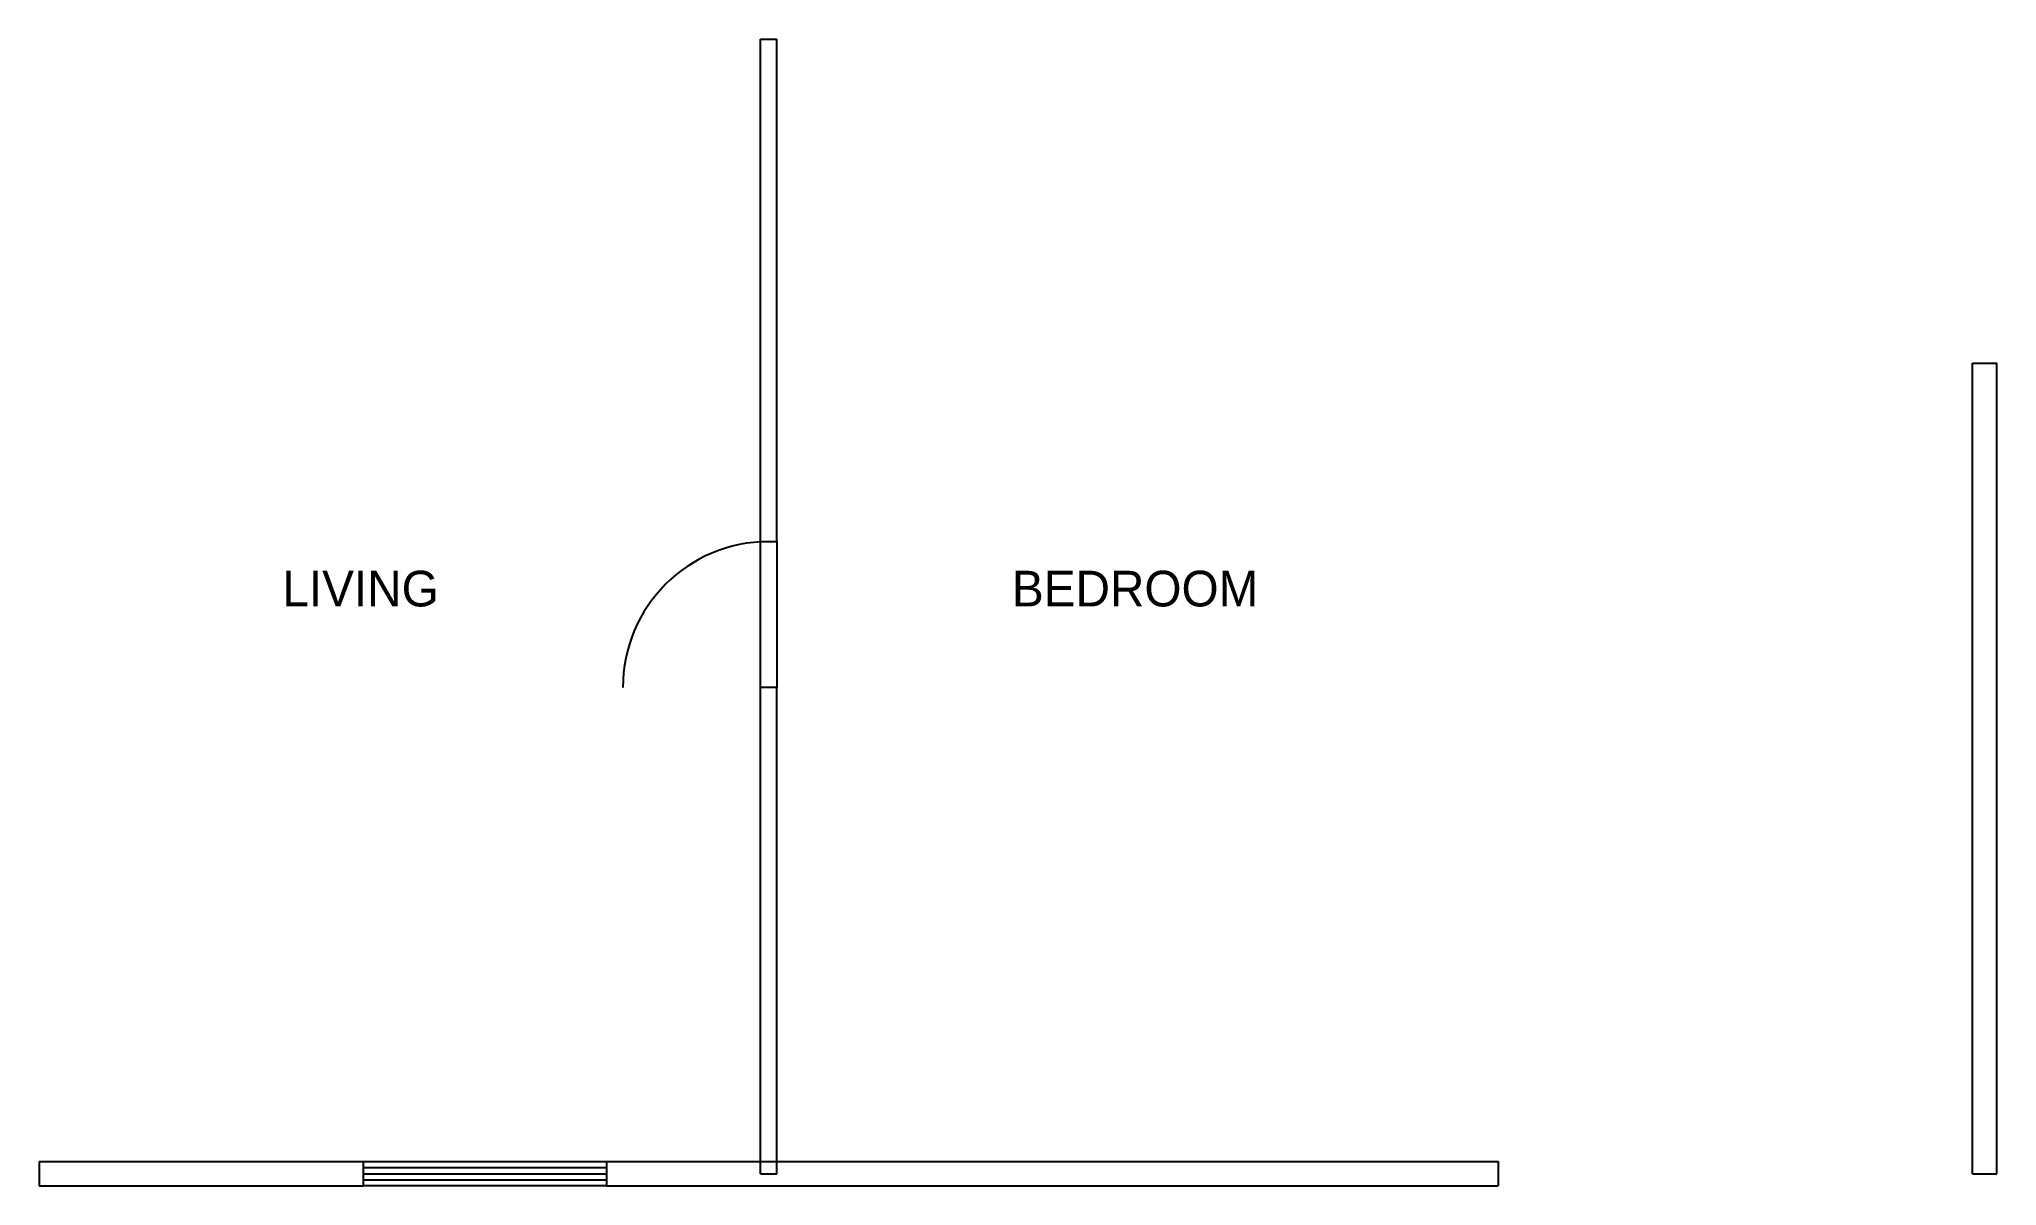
# Model space of a CAD drawing. Header units: millimetres. Extents: x 0 to 12075, y -75 to 7000.
import ezdxf

# ---------------------------------------------------------------- set-up
doc = ezdxf.new("R2010")
doc.units = ezdxf.units.MM
for name, color, linetype in [('A-ANNO-TEXT', 2, 'Continuous'), ('A-DOOR', 3, 'Continuous'), ('A-GLAZ', 4, 'Continuous'), ('A-WALL', 7, 'Continuous')]:
    doc.layers.add(name, color=color, linetype=linetype)

msp = doc.modelspace()

# ---------------------------------------------------------------- linework, layer by layer
at = {"layer": 'A-DOOR'}
msp.add_lwpolyline([(4450, 3000), (4450, 3900), (4550, 3900), (4550, 3000)], close=True, dxfattribs=at)
msp.add_arc((4500, 3000), 900, 90, 180, dxfattribs=at)
at = {"layer": 'A-GLAZ'}
for p, q in [((2000, 37.5), (3500, 37.5)), ((2000, 0), (3500, 0)), ((2000, -37.5), (3500, -37.5))]:
    msp.add_line(p, q, dxfattribs=at)
msp.add_lwpolyline([(2000, 75), (3500, 75), (3500, -75), (2000, -75)], close=True, dxfattribs=at)
at = {"layer": 'A-WALL'}
for p, q in [((4450, 3900), (4450, 7000)), ((4450, 7000), (4550, 7000)), ((4550, 3900), (4550, 7000)), ((11925, 0), (11925, 5000)), ((11925, 5000), (12075, 5000)), ((12075, 0), (12075, 5000)), ((4450, 0), (4450, 3000)), ((4550, 0), (4550, 3000)), ((0, 75), (2000, 75)), ((0, 75), (0, -75)), ((3500, 75), (9000, 75)), ((4450, 0), (4550, 0)), ((9000, 75), (9000, -75)), ((11925, 0), (12075, 0)), ((0, -75), (2000, -75)), ((3500, -75), (9000, -75))]:
    msp.add_line(p, q, dxfattribs=at)

# ---------------------------------------------------------------- texts
at = {"layer": 'A-ANNO-TEXT'}
for s, p in [('LIVING', (1500, 3500)), ('BEDROOM', (6000, 3500))]:
    msp.add_text(s, height=220, dxfattribs=at).set_placement(p)

doc.saveas('drawing.dxf')
